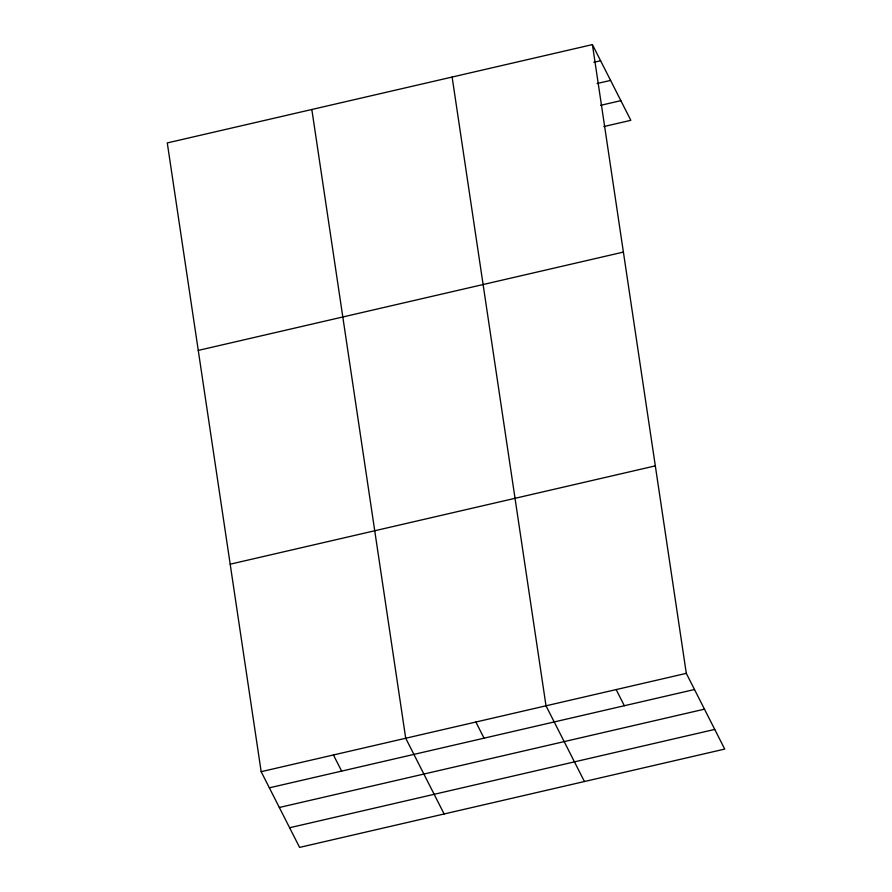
<?xml version="1.0" encoding="UTF-8"?>
<svg xmlns="http://www.w3.org/2000/svg" width="892" height="892" viewBox="0 0 892 892"><rect width="100%" height="100%" fill="white"/><g stroke="black" fill="none" stroke-linecap="round" stroke-linejoin="round"><path stroke-width="1.34" d="M592.411 44.6L167.283 142.921L261.166 771.68L299.589 847.4L724.717 749.079L686.305 673.36L592.411 44.6L630.834 120.32L603.851 126.552M593.86 62.306L600.606 60.745M597.094 83.525L610.585 80.403M600.617 105.334L620.854 100.662M198.269 350.411L623.397 252.09M230.192 564.19L655.319 465.869M261.166 771.68L686.305 673.36M269.362 787.826L694.5 689.505M279.33 807.483L704.468 709.162M289.61 827.743L714.748 729.422M616.16 689.583L624.344 705.728M584.427 781.526L546.015 705.806L452.121 77.046M475.86 722.029L484.055 738.175M444.127 813.972L405.715 738.253L311.832 109.493M333.441 754.966L341.636 771.112"/></g></svg>
